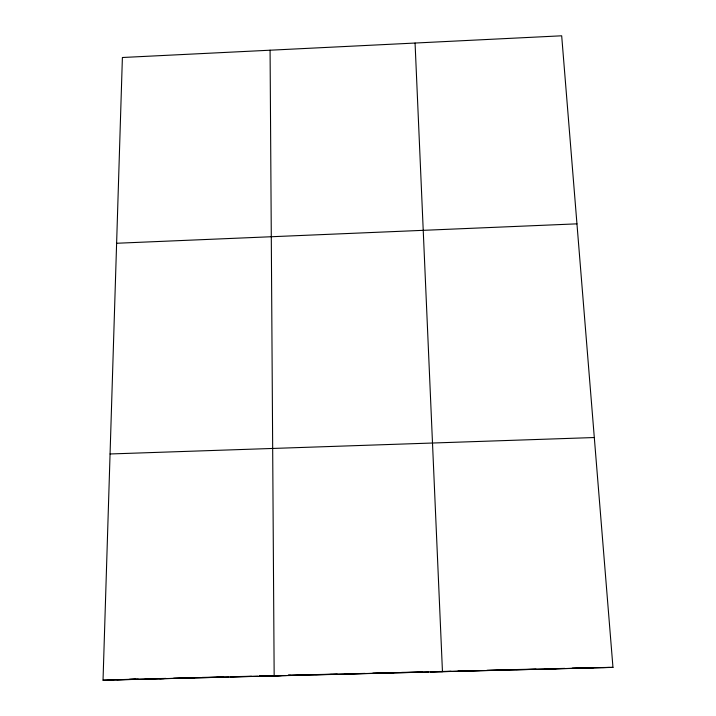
<?xml version="1.0" encoding="UTF-8"?>
<svg xmlns="http://www.w3.org/2000/svg" width="716" height="716" viewBox="0 0 716 716"><rect width="100%" height="100%" fill="white"/><g stroke="black" fill="none" stroke-linecap="round" stroke-linejoin="round"><path stroke-width="1.07" d="M103.032 680.2L122.391 57.504L561.684 35.8L612.968 667.384L103.032 680.2L113.71 679.851M386.121 673.085L386.604 673.031M330.022 674.499L331.472 674.418M116.619 243.261L576.953 223.848M281.433 675.591L274.165 675.895L270.075 50.201M288.208 675.304L290.32 675.215M216.867 677.336L220.251 677.211M159.82 678.777L164.179 678.625M110.067 453.971L594.307 437.53M116.932 679.744L135.593 679.135M129.372 679.341L138.224 679.117M145.267 678.866L165.906 678.419M173.648 678.222L194.734 677.694M202.225 677.434L223.643 676.969M230.794 676.718L251.495 676.271M259.308 676.074L280.52 675.537M288.118 675.278L308.319 674.839M315.586 674.579L337.209 674.114M345.022 673.917L365.106 673.407M372.848 673.147L394.015 672.682M401.569 672.422L422.521 671.966M430.191 671.778L451.062 671.25M458.097 670.999L479.675 670.534M486.996 670.274L508.36 669.809M515.994 669.55L535.989 669.111M544.831 668.896L564.799 668.395M572.29 668.126L593.645 667.67M108.349 680.03L229.084 676.996M230.418 676.88L257.796 676.271M259.255 676.155L286.454 675.546M288.056 675.43L428.687 671.975M430.898 671.921L609.513 667.428M602.541 667.518L612.968 667.384M553.423 668.842L555.885 668.816M497.584 670.248L499.052 670.248M439.203 671.474L442.461 671.671L415.065 43.041"/></g></svg>
